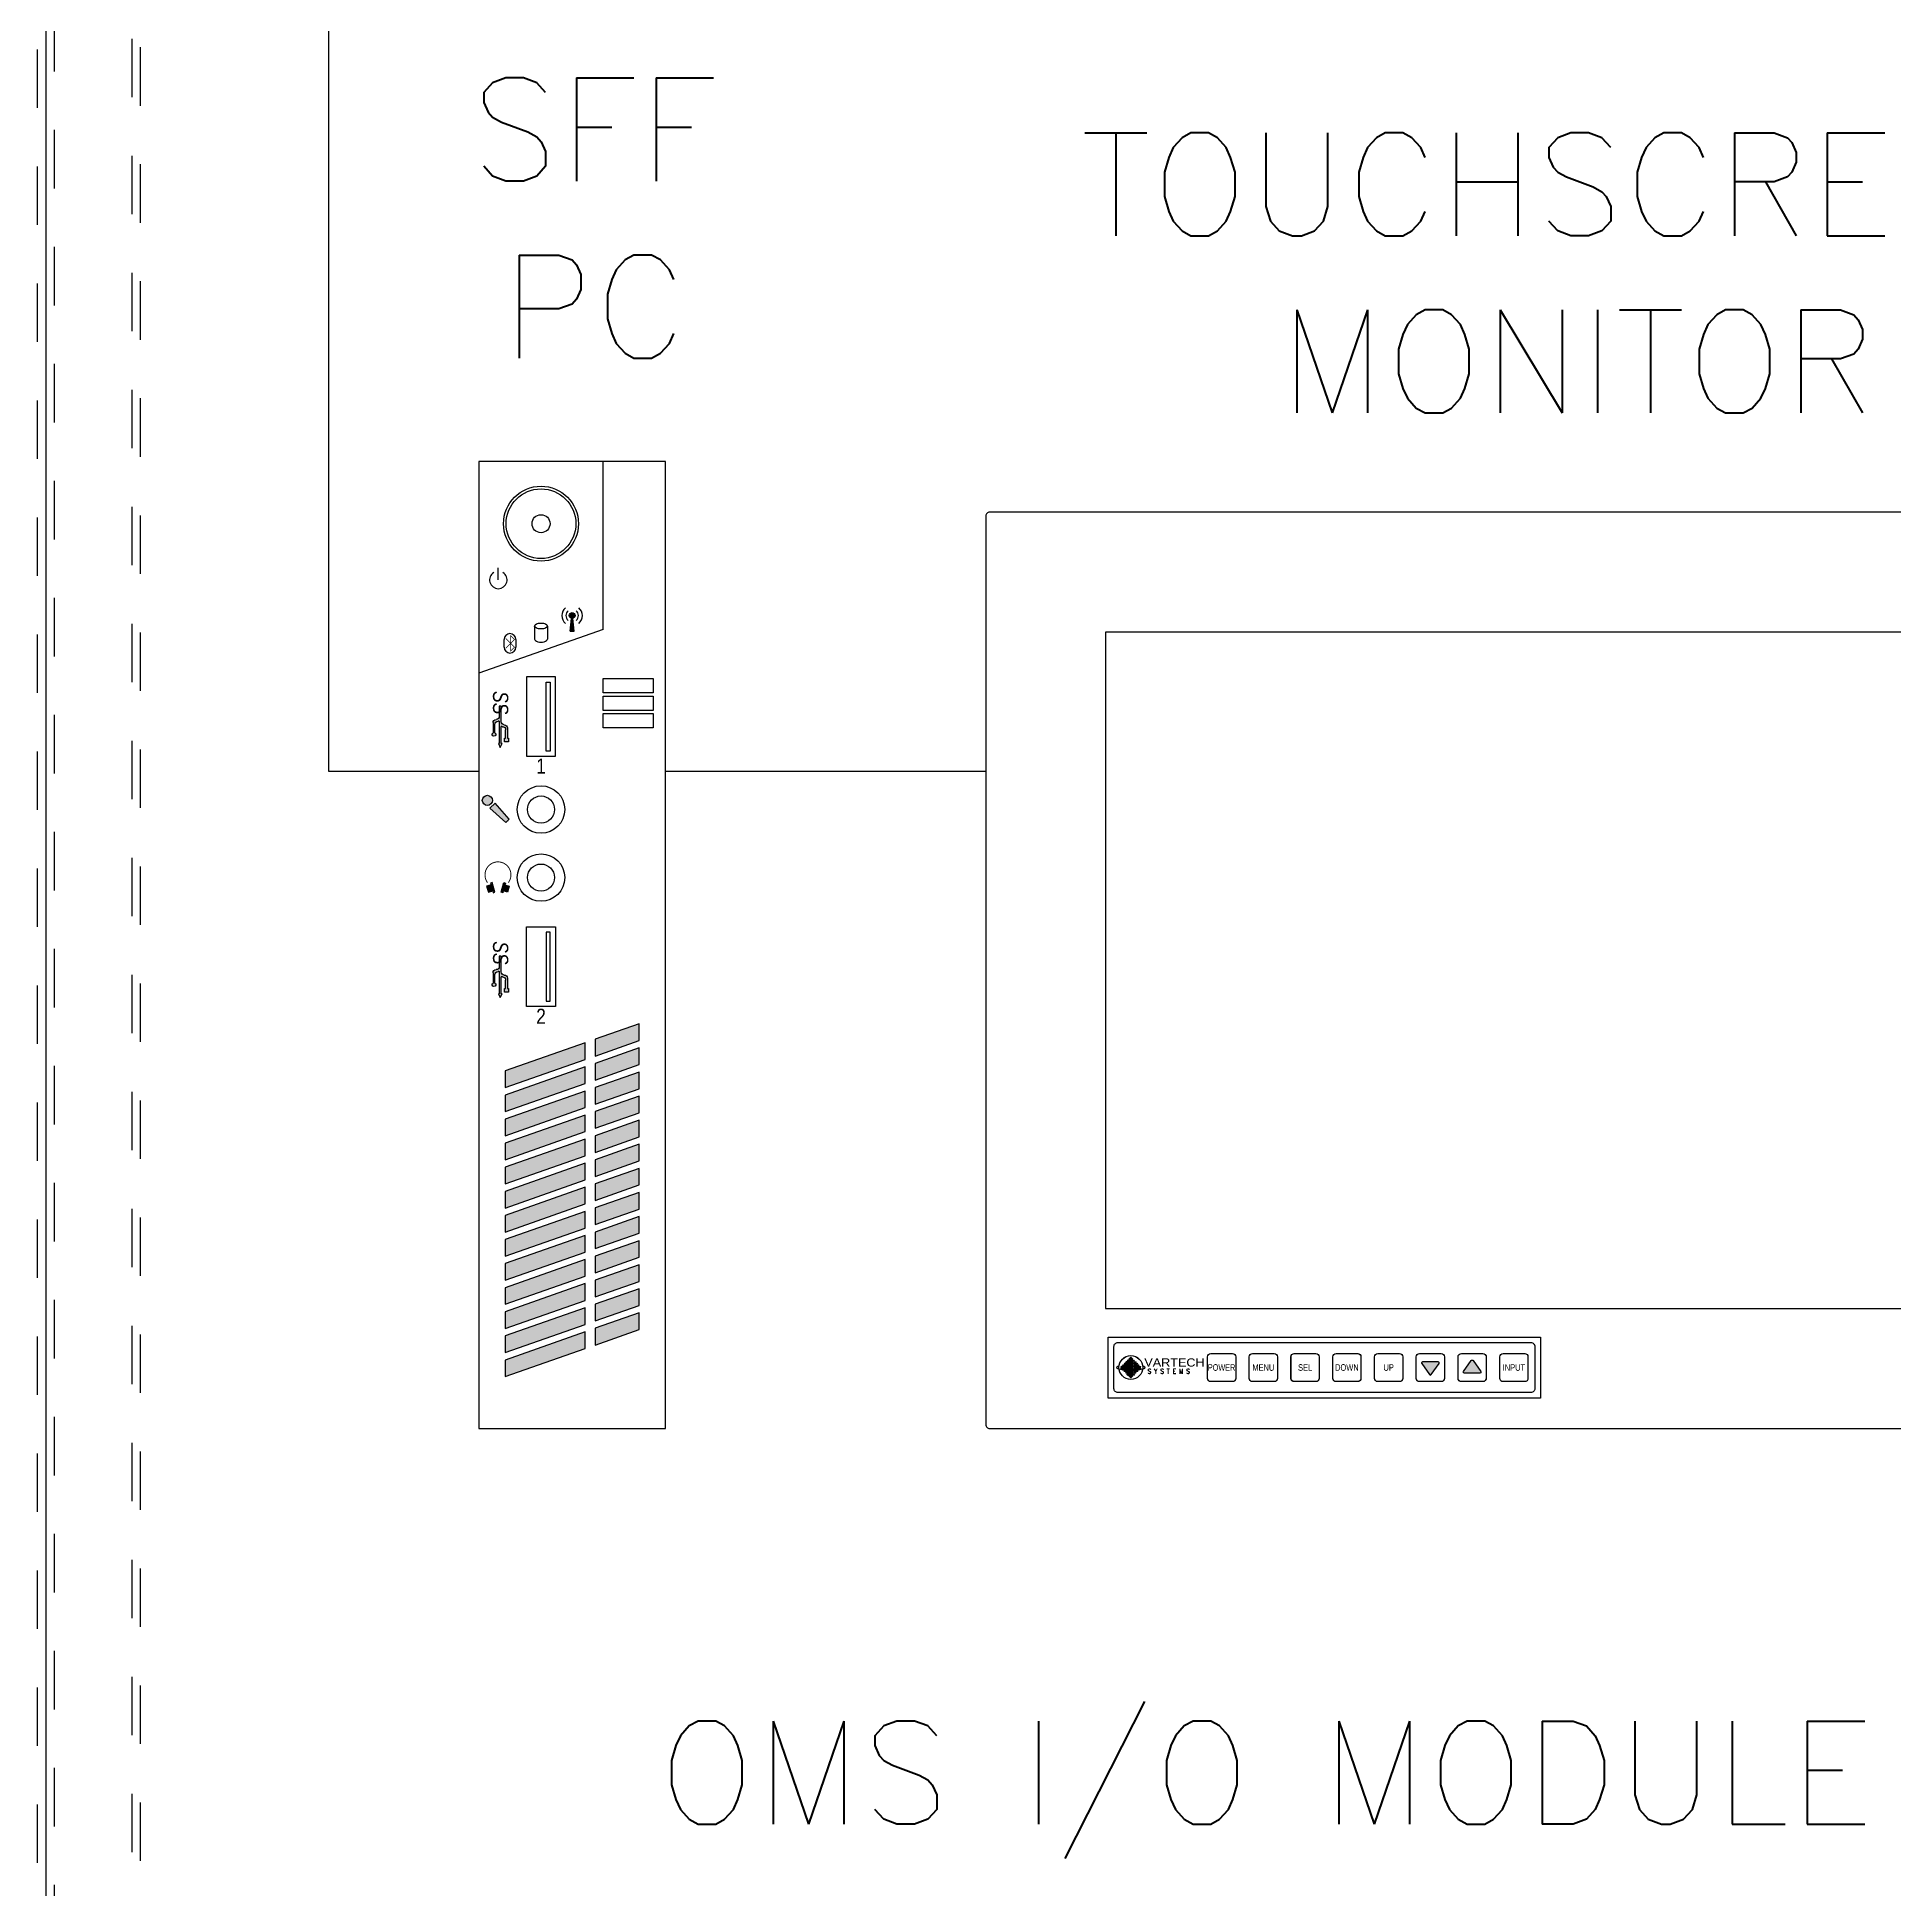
# Model space of a CAD drawing. Extents: x 0 to 34, y 0 to 22.
# Drawn here: x 14.736 to 17.911, y 8.908 to 12.075 of the extents above; entities that cross this region are included whole.
import ezdxf
from ezdxf.enums import TextEntityAlignment as Align

# ---------------------------------------------------------------- set-up
doc = ezdxf.new("R2010")
doc.units = 0
doc.header["$LTSCALE"] = 0.375
doc.header["$MEASUREMENT"] = 0
doc.linetypes.add('HIDDEN', pattern=[0.375, 0.25, -0.125])
doc.layers.get('0').update_dxf_attribs({"color": 4})
doc.layers.add('HIDDEN', color=7, linetype='HIDDEN')
doc.layers.add('TEXT', color=7, linetype='Continuous')
doc.styles.add('BOLD', font='swissck.ttf')
doc.styles.add('ROMANS', font='ROMANS.shx')

# ---------------------------------------------------------------- blocks, each defined once
blk = doc.blocks.new('A$C5112261A')
h = blk.add_hatch(color=4)
h.dxf.hatch_style = 1
h.paths.add_polyline_path([(-1.3, 5.3), (1.3, 5.3), (0, 6.6)])
h.paths.add_polyline_path([(1.3, 4.3), (1.3, 4.8), (-1.8, 4.8), (-2.3, 4.3)])
h.paths.add_polyline_path([(1.7, 4.3), (2.3, 4.3), (1.9, 4.7), (1.7, 4.7)])
h.paths.add_polyline_path([(3.3, 3.3), (2.9, 3.7), (1.7, 3.7), (1.7, 3.3)])
h.paths.add_polyline_path([(1.3, 3.3), (1.3, 3.8), (-2.8, 3.8), (-3.3, 3.3)])
h.paths.add_polyline_path([(1.3, 2.3), (1.3, 2.8), (-3.8, 2.8), (-4.3, 2.3)])
h.paths.add_polyline_path([(1.7, 2.7), (1.7, 2.3), (4.3, 2.3), (3.9, 2.7)])
h.paths.add_polyline_path([(5.3, 1.3), (4.9, 1.7), (1.7, 1.7), (1.7, 1.3)])
h.paths.add_polyline_path([(1.3, 1.3), (1.3, 1.8), (-4.8, 1.8), (-5.3, 1.3)])
h.paths.add_polyline_path([(1.3, 0.4), (1.3, 0.8), (-5.8, 0.8), (-6.3, 0.4)])
h.paths.add_polyline_path([(6.3, 0.4), (5.9, 0.7), (1.7, 0.7), (1.7, 0.4)])
h.paths.add_polyline_path([(1.7, -0.3), (1.7, -0.6), (6, -0.6), (6.4, -0.3)])
h.paths.add_polyline_path([(-6.5, -0.2), (-6, -0.6), (1.3, -0.6), (1.3, -0.2)])
h.paths.add_polyline_path([(1.3, -1.6), (1.3, -1.1), (-5.5, -1.1), (-5, -1.6)])
h.paths.add_polyline_path([(5, -1.6), (5.4, -1.2), (1.7, -1.2), (1.7, -1.6)])
h.paths.add_polyline_path([(1.7, -2.2), (1.7, -2.6), (4, -2.6), (4.4, -2.2)])
h.paths.add_polyline_path([(-4.5, -2.1), (-4, -2.6), (1.3, -2.6), (1.3, -2.1)])
h.paths.add_polyline_path([(1.3, -3.6), (1.3, -3.1), (-3.5, -3.1), (-3, -3.6)])
h.paths.add_polyline_path([(1.7, -3.2), (1.7, -3.6), (3, -3.6), (3.4, -3.2)])
h.paths.add_polyline_path([(2.4, -4.2), (1.7, -4.2), (1.7, -5), (1.7, -5)])
h.paths.add_polyline_path([(-2.5, -4.1), (-1.7, -5), (1.3, -5), (1.3, -4.1)])
h.paths.add_polyline_path([(-1.3, -5.3), (0, -6.6), (1.3, -5.3)])
at = {"color": 4}
for points in [[(1.3, 0.4), (-6.3, 0.4), (-5.8, 0.8), (1.3, 0.8), (1.3, 0.4)], [(1.3, 1.3), (-5.3, 1.3), (-4.8, 1.8), (1.3, 1.8), (1.3, 1.3)], [(1.3, 2.3), (-4.3, 2.3), (-3.8, 2.8), (1.3, 2.8), (1.3, 2.3)], [(1.3, 3.3), (-3.3, 3.3), (-2.8, 3.8), (1.3, 3.8), (1.3, 3.3)], [(1.3, 4.3), (-2.3, 4.3), (-1.8, 4.8), (1.3, 4.8), (1.3, 4.3)], [(1.3, 5.3), (0, 6.6), (-1.3, 5.3), (1.3, 5.3)], [(1.7, 4.3), (1.7, 4.7), (1.9, 4.7), (2.3, 4.3), (1.7, 4.3)], [(1.7, 3.3), (1.7, 3.7), (2.9, 3.7), (3.3, 3.3), (1.7, 3.3)], [(1.7, 2.3), (1.7, 2.7), (3.9, 2.7), (4.3, 2.3), (1.7, 2.3)], [(1.7, 1.3), (1.7, 1.7), (4.9, 1.7), (5.3, 1.3), (1.7, 1.3)], [(1.7, 0.4), (1.7, 0.7), (5.9, 0.7), (6.3, 0.4), (1.7, 0.4)], [(1.3, -0.6), (-6, -0.6), (-6.5, -0.2), (1.3, -0.2), (1.3, -0.6)], [(1.3, -1.6), (-5, -1.6), (-5.5, -1.1), (1.3, -1.1), (1.3, -1.6)], [(1.3, -2.6), (-4, -2.6), (-4.5, -2.1), (1.3, -2.1), (1.3, -2.6)], [(1.3, -3.6), (-3, -3.6), (-3.5, -3.1), (1.3, -3.1), (1.3, -3.6)], [(1.3, -5), (-1.7, -5), (-2.5, -4.1), (1.3, -4.1), (1.3, -5)], [(1.3, -5.3), (0, -6.6), (-1.3, -5.3), (1.3, -5.3)], [(1.7, -0.6), (1.7, -0.3), (6.4, -0.3), (6, -0.6), (1.7, -0.6)], [(1.7, -1.6), (1.7, -1.2), (5.4, -1.2), (5, -1.6), (1.7, -1.6)], [(1.7, -2.6), (1.7, -2.2), (4.4, -2.2), (4, -2.6), (1.7, -2.6)], [(1.7, -3.6), (1.7, -3.2), (3.4, -3.2), (3, -3.6), (1.7, -3.6)], [(1.7, -5), (1.7, -4.2), (2.4, -4.2), (1.7, -5), (1.7, -5)]]:
    blk.add_lwpolyline(points, dxfattribs=at)
blk.add_circle((0, 0), 7.59, dxfattribs=at)
for start_param, end_param in [(5.692672, 7.229955), (8.478008, 10.015292), (7.762139, 7.945824), (7.998905, 8.036965)]:
    blk.add_ellipse((0, 0), major_axis=(-9.08, 0), ratio=0.180196, start_param=start_param, end_param=end_param, dxfattribs=at)
at = {"attachment_point": 4}
for s, width, insert, char_height, style in [('\\pi-1.8138;{\\W1.35;\\C4;VARTECH}', 32.22, (10.4, 3.2), 5.2, 'BOLD'), ('\\pi1.8675;{\\W0.9;\\C4;S Y S T E M S}', 36.778, (8.8, -2.4), 3, 'ROMANS')]:
    blk.add_mtext_dynamic_manual_height_columns(s, width=width, gutter_width=1.5, heights=[0], dxfattribs=dict(at, insert=insert, char_height=char_height, style=style))
blk = doc.blocks.new('A$C50C21224')
h = blk.add_hatch(color=4)
h.dxf.hatch_style = 1
h.paths.add_polyline_path([(-0.227, 0.1139, 0.608554), (-0.2286, 0.1108), (-0.2154, 0.0921, 0.517342), (-0.2122, 0.0921), (-0.199, 0.1108, 0.608554), (-0.2006, 0.1139), (-0.2138, 0.1139)])
h.paths.add_polyline_path([(-0.1424, 0.0944), (-0.1292, 0.0944, 0.608554), (-0.1276, 0.0974), (-0.1409, 0.1161, 0.517342), (-0.144, 0.1161), (-0.1573, 0.0974, 0.608554), (-0.1557, 0.0944)])
at = {"color": 4}
for points in [[(-0.9668, 0), (0.9668, 0, 0.414214), (0.9735, 0.0067), (0.9735, 1.5596, 0.414214), (0.9668, 1.5662), (-0.9668, 1.5662, 0.414214), (-0.9735, 1.5596), (-0.9735, 0.0067, 0.414214)], [(-0.7478, 0.1468), (-0.0421, 0.1468, -0.414214), (-0.0354, 0.1402), (-0.0354, 0.0681, -0.414214), (-0.0421, 0.0614), (-0.7478, 0.0614, -0.414214), (-0.7545, 0.0681), (-0.7545, 0.1402, -0.414214)], [(-0.5891, 0.1282), (-0.5521, 0.1282, -0.414214), (-0.5465, 0.1226), (-0.5465, 0.0856, -0.414214), (-0.5521, 0.0801), (-0.5891, 0.0801, -0.414214), (-0.5947, 0.0856), (-0.5947, 0.1226, -0.414214)], [(-0.5178, 0.1282), (-0.4808, 0.1282, -0.414214), (-0.4752, 0.1226), (-0.4752, 0.0856, -0.414214), (-0.4808, 0.0801), (-0.5178, 0.0801, -0.414214), (-0.5233, 0.0856), (-0.5233, 0.1226, -0.414214)], [(-0.4464, 0.1282), (-0.4094, 0.1282, -0.414214), (-0.4038, 0.1226), (-0.4038, 0.0856, -0.414214), (-0.4094, 0.0801), (-0.4464, 0.0801, -0.414214), (-0.452, 0.0856), (-0.452, 0.1226, -0.414214)], [(-0.375, 0.1282), (-0.338, 0.1282, -0.414214), (-0.3325, 0.1226), (-0.3325, 0.0856, -0.414214), (-0.338, 0.0801), (-0.375, 0.0801, -0.414214), (-0.3806, 0.0856), (-0.3806, 0.1226, -0.414214)], [(-0.3037, 0.1282), (-0.2667, 0.1282, -0.414214), (-0.2611, 0.1226), (-0.2611, 0.0856, -0.414214), (-0.2667, 0.0801), (-0.3037, 0.0801, -0.414214), (-0.3092, 0.0856), (-0.3092, 0.1226, -0.414214)], [(-0.2323, 0.1282), (-0.1953, 0.1282, -0.414214), (-0.1897, 0.1226), (-0.1897, 0.0856, -0.414214), (-0.1953, 0.0801), (-0.2323, 0.0801, -0.414214), (-0.2379, 0.0856), (-0.2379, 0.1226, -0.414214)], [(-0.1609, 0.1282), (-0.1239, 0.1282, -0.414214), (-0.1184, 0.1226), (-0.1184, 0.0856, -0.414214), (-0.1239, 0.0801), (-0.1609, 0.0801, -0.414214), (-0.1665, 0.0856), (-0.1665, 0.1226, -0.414214)], [(-0.0896, 0.1282), (-0.0526, 0.1282, -0.414214), (-0.047, 0.1226), (-0.047, 0.0856, -0.414214), (-0.0526, 0.0801), (-0.0896, 0.0801, -0.414214), (-0.0952, 0.0856), (-0.0952, 0.1226, -0.414214)]]:
    blk.add_lwpolyline(points, format="xyb", close=True, dxfattribs=at)
for points in [[(-0.7692, 0.2051), (0.7692, 0.2051), (0.7692, 1.3611), (-0.7692, 1.3611)], [(-0.7643, 0.1563), (-0.0256, 0.1563), (-0.0256, 0.0519), (-0.7643, 0.0519)]]:
    blk.add_lwpolyline(points, close=True, dxfattribs=at)
for points in [[(-0.2138, 0.1139), (-0.227, 0.1139, 0.608554), (-0.2286, 0.1108), (-0.2154, 0.0921, 0.517342), (-0.2122, 0.0921), (-0.199, 0.1108, 0.608554), (-0.2006, 0.1139), (-0.2138, 0.1139)], [(-0.1424, 0.0944), (-0.1557, 0.0944, -0.608554), (-0.1573, 0.0974), (-0.144, 0.1161, -0.517342), (-0.1409, 0.1161), (-0.1276, 0.0974, -0.608554), (-0.1292, 0.0944), (-0.1424, 0.0944)]]:
    blk.add_lwpolyline(points, format="xyb", dxfattribs=at)
at = {"xscale": 0.002681227141770983, "yscale": 0.002681227141770983, "zscale": 0.002681227141770983}
blk.add_blockref('A$C5112261A', (-0.7257, 0.1041), dxfattribs=at)
at = {"attachment_point": 5, "style": 'BOLD'}
for s, insert, char_height in [('{\\W0.85;\\C4;POWER}', (-0.5706, 0.1041), 0.011142), ('{\\C4;MENU}', (-0.4993, 0.1041), 0.01114), ('{\\C4;SEL}', (-0.4279, 0.1041), 0.01114), ('{\\C4;DOWN}', (-0.3565, 0.1041), 0.01114), ('{\\C4;UP}', (-0.2852, 0.1041), 0.01114), ('{\\C4;INPUT}', (-0.0711, 0.1041), 0.011142)]:
    blk.add_mtext_dynamic_manual_height_columns(s, width=3.633797, gutter_width=1.5, heights=[0], dxfattribs=dict(at, insert=insert, char_height=char_height))
blk = doc.blocks.new('A$C224A5A1E')
for points in [[(-0.06, 2.21), (-0.11, 2.21), (0, 2.43), (0, 2.43), (0.11, 2.21), (0.06, 2.21)], [(-0.06, 0.88), (-0.06, 2.21)], [(0.06, 2.21), (0.06, 1.2)], [(-0.42, 0.97), (-0.42, 1.58)], [(-0.31, 1.58), (-0.31, 1.08)], [(0.42, 1.89), (0.48, 1.89), (0.48, 2.11), (0.26, 2.11), (0.26, 1.89), (0.31, 1.89)], [(0.42, 2.11), (0.31, 2.11)], [(0.31, 1.89), (0.31, 1.4)], [(0.42, 1.29), (0.42, 1.89)], [(0.06, 0.92), (0.06, 0), (-0.06, 0), (-0.06, 0.6)]]:
    blk.add_lwpolyline(points)
for centre, radius, start, end in [((-0.37, 1.67), 0.111, 300, 240), ((0.13, 1.03), 0.185, 90, 113.3576), ((0.24, 0.92), 0.185, 90, 180), ((0.13, 1.4), 0.185, 270, 0), ((0.24, 1.29), 0.185, 270, 0), ((-0.24, 0.97), 0.185, 180, 270), ((-0.13, 1.08), 0.185, 180, 270), ((-0.24, 0.6), 0.185, 0, 90), ((-0.13, 0.71), 0.185, 66.6424, 90)]:
    blk.add_arc(centre, radius, start, end)
blk = doc.blocks.new('A$C61CF3EB1')
h = blk.add_hatch(color=4)
h.dxf.hatch_style = 1
h.paths.add_polyline_path([(-0.015, 0), (0.015, 0), (0.005, 0.093, -0.121747), (-0.005, 0.093)])
h.paths.add_polyline_path([(-0.021, 0.114, 1), (0.021, 0.114, 1)])
at = {"color": 4}
for p, q in [((-0.015, 0), (-0.005, 0.093)), ((-0.015, 0), (0.015, 0)), ((0.015, 0), (0.005, 0.093))]:
    blk.add_line(p, q, dxfattribs=at)
blk.add_circle((0, 0.114), 0.0214, dxfattribs=at)
for radius, start, end in [(0.0749, 130, 230), (0.0455, 130, 230), (0.0455, 310, 50), (0.0749, 310, 50)]:
    blk.add_arc((0, 0.114), radius, start, end, dxfattribs=at)
blk = doc.blocks.new('A$C7EC2129F')
at = {"color": 4}
for points in [[(-0.067, 0.067), (-0.067, 0.154)], [(0.067, 0.154), (0.067, 0.067)]]:
    blk.add_lwpolyline(points, dxfattribs=at)
at = {"color": 4, "const_width": 0.009}
blk.add_lwpolyline([(-0.049, 0.054), (0.051, 0.155), (0.007, 0.198), (0.007, 0.023), (0.051, 0.066), (-0.049, 0.167)], dxfattribs=at)
at = {"color": 4}
for centre, start, end in [((0, 0.154), 0, 180), ((0, 0.067), 180, 0)]:
    blk.add_arc(centre, 0.0671, start, end, dxfattribs=at)
blk = doc.blocks.new('A$C1CED4953')
h = blk.add_hatch(color=4)
h.dxf.hatch_style = 1
h.paths.add_polyline_path([(-0.495, 5.129, -0.414214), (-0.472, 5.106), (-0.472, 5.033), (-0.465, 5.033), (-0.465, 5.005), (-0.493, 5.005), (-0.493, 5.033), (-0.486, 5.033), (-0.486, 5.093, 0.414214), (-0.508, 5.115, -0.102271), (-0.518, 5.117), (-0.518, 4.993), (-0.511, 4.993), (-0.524, 4.965), (-0.538, 4.993), (-0.531, 4.993), (-0.531, 5.157, -0.102271), (-0.54, 5.155, 0.414214), (-0.563, 5.132), (-0.563, 5.071, -3.732051), (-0.577, 5.071), (-0.577, 5.146, -0.414214), (-0.554, 5.169, 0.414214), (-0.531, 5.192), (-0.531, 5.266), (-0.518, 5.266), (-0.518, 5.152, 0.414214)])
h = blk.add_hatch(color=4)
h.dxf.hatch_style = 1
h.paths.add_polyline_path([(-0.562, 4.558), (-0.599, 4.521), (-0.484, 4.417), (-0.458, 4.443)])
h.paths.add_polyline_path([(-0.581, 4.579, 1), (-0.655, 4.579, 1)])
h = blk.add_hatch(color=4)
h.dxf.hatch_style = 1
h.paths.add_polyline_path([(-0.58, 3.967), (-0.623, 3.954), (-0.61, 3.91), (-0.567, 3.922)])
h = blk.add_hatch(color=4)
h.dxf.hatch_style = 1
h.paths.add_polyline_path([(-0.518, 3.909), (-0.506, 3.906), (-0.503, 3.919), (-0.471, 3.91), (-0.458, 3.954), (-0.49, 3.963), (-0.486, 3.976), (-0.498, 3.979)])
h = blk.add_hatch(color=4)
h.dxf.hatch_style = 1
h.paths.add_polyline_path([(-0.495, 3.306, -0.414214), (-0.472, 3.283), (-0.472, 3.209), (-0.465, 3.209), (-0.465, 3.181), (-0.493, 3.181), (-0.493, 3.209), (-0.486, 3.209), (-0.486, 3.269, 0.414214), (-0.508, 3.292, -0.102271), (-0.518, 3.294), (-0.518, 3.169), (-0.511, 3.169), (-0.524, 3.142), (-0.538, 3.169), (-0.531, 3.169), (-0.531, 3.333, -0.102271), (-0.54, 3.332, 0.414214), (-0.563, 3.309), (-0.563, 3.247, -3.732051), (-0.577, 3.247), (-0.577, 3.323, -0.414214), (-0.554, 3.345, 0.414214), (-0.531, 3.368), (-0.531, 3.442), (-0.518, 3.442), (-0.518, 3.328, 0.414214)])
h = blk.add_hatch(color=4)
h.dxf.hatch_style = 1
h.paths.add_polyline_path([(0.488, 2.95), (0.488, 2.828), (0.167, 2.715), (0.167, 2.837)])
h = blk.add_hatch(color=4)
h.dxf.hatch_style = 1
h.paths.add_polyline_path([(0.096, 2.812), (-0.488, 2.606), (-0.488, 2.485), (0.096, 2.69)])
h = blk.add_hatch(color=4)
h.dxf.hatch_style = 1
h.paths.add_polyline_path([(0.488, 2.774), (0.488, 2.653), (0.167, 2.54), (0.167, 2.661)])
h = blk.add_hatch(color=4)
h.dxf.hatch_style = 1
h.paths.add_polyline_path([(0.096, 2.636), (-0.488, 2.431), (-0.488, 2.31), (0.096, 2.515)])
h = blk.add_hatch(color=4)
h.dxf.hatch_style = 1
h.paths.add_polyline_path([(0.488, 2.598), (0.488, 2.477), (0.167, 2.364), (0.167, 2.486)])
h = blk.add_hatch(color=4)
h.dxf.hatch_style = 1
h.paths.add_polyline_path([(0.096, 2.46), (-0.488, 2.255), (-0.488, 2.134), (0.096, 2.339)])
h = blk.add_hatch(color=4)
h.dxf.hatch_style = 1
h.paths.add_polyline_path([(0.488, 2.423), (0.488, 2.302), (0.167, 2.189), (0.167, 2.31)])
h = blk.add_hatch(color=4)
h.dxf.hatch_style = 1
h.paths.add_polyline_path([(0.096, 2.285), (-0.488, 2.08), (-0.488, 1.958), (0.096, 2.164)])
h = blk.add_hatch(color=4)
h.dxf.hatch_style = 1
h.paths.add_polyline_path([(0.488, 2.247), (0.488, 2.126), (0.167, 2.013), (0.167, 2.134)])
h = blk.add_hatch(color=4)
h.dxf.hatch_style = 1
h.paths.add_polyline_path([(0.096, 2.109), (-0.488, 1.904), (-0.488, 1.783), (0.096, 1.988)])
h = blk.add_hatch(color=4)
h.dxf.hatch_style = 1
h.paths.add_polyline_path([(0.488, 2.072), (0.488, 1.95), (0.167, 1.837), (0.167, 1.959)])
h = blk.add_hatch(color=4)
h.dxf.hatch_style = 1
h.paths.add_polyline_path([(0.096, 1.934), (-0.488, 1.728), (-0.488, 1.607), (0.096, 1.812)])
h = blk.add_hatch(color=4)
h.dxf.hatch_style = 1
h.paths.add_polyline_path([(0.488, 1.896), (0.488, 1.775), (0.167, 1.662), (0.167, 1.783)])
h = blk.add_hatch(color=4)
h.dxf.hatch_style = 1
h.paths.add_polyline_path([(0.096, 1.758), (-0.488, 1.553), (-0.488, 1.432), (0.096, 1.637)])
h = blk.add_hatch(color=4)
h.dxf.hatch_style = 1
h.paths.add_polyline_path([(0.488, 1.72), (0.488, 1.599), (0.167, 1.486), (0.167, 1.608)])
h = blk.add_hatch(color=4)
h.dxf.hatch_style = 1
h.paths.add_polyline_path([(0.096, 1.582), (-0.488, 1.377), (-0.488, 1.256), (0.096, 1.461)])
h = blk.add_hatch(color=4)
h.dxf.hatch_style = 1
h.paths.add_polyline_path([(0.488, 1.545), (0.488, 1.424), (0.167, 1.311), (0.167, 1.432)])
h = blk.add_hatch(color=4)
h.dxf.hatch_style = 1
h.paths.add_polyline_path([(0.096, 1.407), (-0.488, 1.202), (-0.488, 1.08), (0.096, 1.286)])
h = blk.add_hatch(color=4)
h.dxf.hatch_style = 1
h.paths.add_polyline_path([(0.488, 1.369), (0.488, 1.248), (0.167, 1.135), (0.167, 1.256)])
h = blk.add_hatch(color=4)
h.dxf.hatch_style = 1
h.paths.add_polyline_path([(0.096, 1.231), (-0.488, 1.026), (-0.488, 0.905), (0.096, 1.11)])
h = blk.add_hatch(color=4)
h.dxf.hatch_style = 1
h.paths.add_polyline_path([(0.488, 1.194), (0.488, 1.072), (0.167, 0.959), (0.167, 1.081)])
h = blk.add_hatch(color=4)
h.dxf.hatch_style = 1
h.paths.add_polyline_path([(0.096, 1.056), (-0.488, 0.85), (-0.488, 0.729), (0.096, 0.934)])
h = blk.add_hatch(color=4)
h.dxf.hatch_style = 1
h.paths.add_polyline_path([(0.488, 1.018), (0.488, 0.897), (0.167, 0.784), (0.167, 0.905)])
h = blk.add_hatch(color=4)
h.dxf.hatch_style = 1
h.paths.add_polyline_path([(0.096, 0.88), (-0.488, 0.675), (-0.488, 0.554), (0.096, 0.759)])
h = blk.add_hatch(color=4)
h.dxf.hatch_style = 1
h.paths.add_polyline_path([(0.488, 0.842), (0.488, 0.721), (0.167, 0.608), (0.167, 0.73)])
h = blk.add_hatch(color=4)
h.dxf.hatch_style = 1
h.paths.add_polyline_path([(0.096, 0.704), (-0.488, 0.499), (-0.488, 0.378), (0.096, 0.583)])
at = {"color": 4}
for p, q in [((0.227, 5.824), (0.227, 7.05)), ((-0.538, 6.186), (-0.538, 6.275)), ((0.227, 5.824), (-0.68, 5.506)), ((-0.274, 5.85), (-0.274, 5.754)), ((-0.18, 5.85), (-0.18, 5.754))]:
    blk.add_line(p, q, dxfattribs=at)
for points in [[(-0.68, 0), (0.68, 0), (0.68, 7.05), (-0.68, 7.05)], [(-0.121, 5.479), (-0.332, 5.479), (-0.332, 4.9), (-0.121, 4.9)], [(-0.19, 5.441), (-0.159, 5.441), (-0.159, 4.938), (-0.19, 4.938)], [(0.227, 5.467), (0.591, 5.467), (0.591, 5.362), (0.227, 5.362)], [(0.227, 5.339), (0.591, 5.339), (0.591, 5.235), (0.227, 5.235)], [(0.227, 5.212), (0.591, 5.212), (0.591, 5.108), (0.227, 5.108)], [(-0.484, 4.417), (-0.458, 4.443), (-0.562, 4.558), (-0.599, 4.521)], [(-0.121, 3.076), (-0.332, 3.076), (-0.332, 3.656), (-0.121, 3.656)], [(-0.19, 3.114), (-0.159, 3.114), (-0.159, 3.617), (-0.19, 3.617)]]:
    blk.add_lwpolyline(points, close=True, dxfattribs=at)
at = {"color": 4, "const_width": 0.00274}
blk.add_lwpolyline([(-0.471, 4.43), (-0.466, 4.424)], dxfattribs=at)
at = {"color": 4, "const_width": 0.00685}
for points in [[(-0.635, 4.036, -1), (-0.446, 4.036, -1.326732)], [(-0.635, 4.036, 0.160668), (-0.617, 3.979, 0.160668)], [(-0.465, 3.979, 0.160668), (-0.446, 4.036)]]:
    blk.add_lwpolyline(points, format="xyb", dxfattribs=at)
at = {"color": 4}
for points in [[(-0.563, 3.909), (-0.583, 3.979), (-0.595, 3.976), (-0.591, 3.963), (-0.623, 3.954), (-0.61, 3.91), (-0.578, 3.919), (-0.575, 3.906), (-0.563, 3.909)], [(-0.518, 3.909), (-0.498, 3.979), (-0.486, 3.976), (-0.49, 3.963), (-0.458, 3.954), (-0.471, 3.91), (-0.503, 3.919), (-0.506, 3.906), (-0.518, 3.909)], [(0.167, 2.715), (0.488, 2.828), (0.488, 2.95), (0.167, 2.837), (0.167, 2.715)], [(-0.488, 2.485), (0.096, 2.69), (0.096, 2.812), (-0.488, 2.606), (-0.488, 2.485)], [(0.167, 2.54), (0.488, 2.653), (0.488, 2.774), (0.167, 2.661), (0.167, 2.54)], [(-0.488, 2.31), (0.096, 2.515), (0.096, 2.636), (-0.488, 2.431), (-0.488, 2.31)], [(0.167, 2.364), (0.488, 2.477), (0.488, 2.598), (0.167, 2.486), (0.167, 2.364)], [(-0.488, 2.134), (0.096, 2.339), (0.096, 2.46), (-0.488, 2.255), (-0.488, 2.134)], [(0.167, 2.189), (0.488, 2.302), (0.488, 2.423), (0.167, 2.31), (0.167, 2.189)], [(-0.488, 1.958), (0.096, 2.164), (0.096, 2.285), (-0.488, 2.08), (-0.488, 1.958)], [(0.167, 2.013), (0.488, 2.126), (0.488, 2.247), (0.167, 2.134), (0.167, 2.013)], [(-0.488, 1.783), (0.096, 1.988), (0.096, 2.109), (-0.488, 1.904), (-0.488, 1.783)], [(0.167, 1.837), (0.488, 1.95), (0.488, 2.072), (0.167, 1.959), (0.167, 1.837)], [(-0.488, 1.607), (0.096, 1.812), (0.096, 1.934), (-0.488, 1.728), (-0.488, 1.607)], [(0.167, 1.662), (0.488, 1.775), (0.488, 1.896), (0.167, 1.783), (0.167, 1.662)], [(-0.488, 1.432), (0.096, 1.637), (0.096, 1.758), (-0.488, 1.553), (-0.488, 1.432)], [(0.167, 1.486), (0.488, 1.599), (0.488, 1.72), (0.167, 1.608), (0.167, 1.486)], [(-0.488, 1.256), (0.096, 1.461), (0.096, 1.582), (-0.488, 1.377), (-0.488, 1.256)], [(0.167, 1.311), (0.488, 1.424), (0.488, 1.545), (0.167, 1.432), (0.167, 1.311)], [(-0.488, 1.08), (0.096, 1.286), (0.096, 1.407), (-0.488, 1.202), (-0.488, 1.08)], [(0.167, 1.135), (0.488, 1.248), (0.488, 1.369), (0.167, 1.256), (0.167, 1.135)], [(-0.488, 0.905), (0.096, 1.11), (0.096, 1.231), (-0.488, 1.026), (-0.488, 0.905)], [(0.167, 0.959), (0.488, 1.072), (0.488, 1.194), (0.167, 1.081), (0.167, 0.959)], [(-0.488, 0.729), (0.096, 0.934), (0.096, 1.056), (-0.488, 0.85), (-0.488, 0.729)], [(0.167, 0.784), (0.488, 0.897), (0.488, 1.018), (0.167, 0.905), (0.167, 0.784)], [(-0.488, 0.554), (0.096, 0.759), (0.096, 0.88), (-0.488, 0.675), (-0.488, 0.554)], [(0.167, 0.608), (0.488, 0.721), (0.488, 0.842), (0.167, 0.73), (0.167, 0.608)], [(-0.488, 0.378), (0.096, 0.583), (0.096, 0.704), (-0.488, 0.499), (-0.488, 0.378)]]:
    blk.add_lwpolyline(points, dxfattribs=at)
for centre, radius in [((-0.227, 6.596), 0.273), ((-0.227, 6.596), 0.254), ((-0.227, 6.596), 0.0656), ((-0.618, 4.579), 0.0368), ((-0.227, 4.512), 0.173), ((-0.227, 4.512), 0.0988), ((-0.227, 4.016), 0.173), ((-0.227, 4.016), 0.0988)]:
    blk.add_circle(centre, radius, dxfattribs=at)
blk.add_arc((-0.538, 6.186), 0.0638, 121.988, 58.012, dxfattribs=at)
blk.add_ellipse((-0.227, 5.85), major_axis=(-0.0468, 0), ratio=0.45946, dxfattribs=at)
blk.add_ellipse((-0.227, 5.754), major_axis=(-0.0468, 0), ratio=0.45946, start_param=0, end_param=3.141593, dxfattribs=at)
blk.add_blockref('A$C61CF3EB1', (0, 5.812), dxfattribs=at)
at = {"color": 4, "xscale": 0.6400000000000001, "yscale": 0.6400000000000001, "zscale": 0.6400000000000001}
blk.add_blockref('A$C7EC2129F', (-0.453, 5.653), dxfattribs=at)
at = {"color": 4, "extrusion": (0, 0, -1), "xscale": 0.1236541989522784, "yscale": 0.1236541989522784, "zscale": -0.1236541989522784, "rotation": 180}
for p in [(0.524, 5.266), (0.524, 3.442)]:
    blk.add_blockref('A$C224A5A1E', p, dxfattribs=at)
at = {"color": 4, "char_height": 0.11129, "attachment_point": 4, "rotation": 270, "style": 'BOLD'}
for insert in [(-0.522, 5.376), (-0.522, 3.552)]:
    blk.add_mtext_dynamic_manual_height_columns('{\\fSwis721 BlkCn BT|b0|i1|c0|p34;SS}', width=0.23247, gutter_width=1.5, heights=[0], dxfattribs=dict(at, insert=insert))
at = {"color": 4, "char_height": 0.11, "attachment_point": 2, "style": 'BOLD'}
for s, insert in [('1', (-0.227, 4.884)), ('2', (-0.227, 3.06))]:
    blk.add_mtext_dynamic_manual_height_columns(s, width=1.06819, gutter_width=1.5, heights=[0], dxfattribs=dict(at, insert=insert))

msp = doc.modelspace()

# ---------------------------------------------------------------- hatches: boundary and pattern name
h = msp.add_hatch(color=4)
h.dxf.hatch_style = 1
h.paths.add_polyline_path([(17.132, 9.8073, 0.608554), (17.1304, 9.8104), (17.1172, 9.8104), (17.104, 9.8104, 0.608554), (17.1024, 9.8073), (17.1156, 9.7886, 0.517342), (17.1188, 9.7886)])
h.paths.add_polyline_path([(17.1902, 9.8127, 0.517342), (17.187, 9.8127), (17.1738, 9.794, 0.608554), (17.1754, 9.7909), (17.1886, 9.7909), (17.2018, 9.7909, 0.608554), (17.2034, 9.794)])

# ---------------------------------------------------------------- linework, layer by layer
at = {"lineweight": -3, "ltscale": 0.75}
msp.add_line((14.7511, 15.9308), (14.7511, 6.5035), dxfattribs=at)
at = {"color": 4}
for points in [[(16.7419, 9.8247), (16.7789, 9.8247, -0.414214), (16.7845, 9.8191), (16.7845, 9.7822, -0.414214), (16.7789, 9.7766), (16.7419, 9.7766, -0.414214), (16.7363, 9.7822), (16.7363, 9.8191, -0.414214)], [(16.8133, 9.8247), (16.8503, 9.8247, -0.414214), (16.8558, 9.8191), (16.8558, 9.7822, -0.414214), (16.8503, 9.7766), (16.8133, 9.7766, -0.414214), (16.8077, 9.7822), (16.8077, 9.8191, -0.414214)], [(16.8846, 9.8247), (16.9216, 9.8247, -0.414214), (16.9272, 9.8191), (16.9272, 9.7822, -0.414214), (16.9216, 9.7766), (16.8846, 9.7766, -0.414214), (16.8791, 9.7822), (16.8791, 9.8191, -0.414214)], [(16.956, 9.8247), (16.993, 9.8247, -0.414214), (16.9986, 9.8191), (16.9986, 9.7822, -0.414214), (16.993, 9.7766), (16.956, 9.7766, -0.414214), (16.9504, 9.7822), (16.9504, 9.8191, -0.414214)], [(17.0274, 9.8247), (17.0644, 9.8247, -0.414214), (17.0699, 9.8191), (17.0699, 9.7822, -0.414214), (17.0644, 9.7766), (17.0274, 9.7766, -0.414214), (17.0218, 9.7822), (17.0218, 9.8191, -0.414214)], [(17.0987, 9.8247), (17.1357, 9.8247, -0.414214), (17.1413, 9.8191), (17.1413, 9.7822, -0.414214), (17.1357, 9.7766), (17.0987, 9.7766, -0.414214), (17.0931, 9.7822), (17.0931, 9.8191, -0.414214)], [(17.1701, 9.8247), (17.2071, 9.8247, -0.414214), (17.2127, 9.8191), (17.2127, 9.7822, -0.414214), (17.2071, 9.7766), (17.1701, 9.7766, -0.414214), (17.1645, 9.7822), (17.1645, 9.8191, -0.414214)]]:
    msp.add_lwpolyline(points, format="xyb", close=True, dxfattribs=at)
for points in [[(17.1172, 9.8104), (17.104, 9.8104, 0.608554), (17.1024, 9.8073), (17.1156, 9.7886, 0.517342), (17.1188, 9.7886), (17.132, 9.8073, 0.608554), (17.1304, 9.8104), (17.1172, 9.8104)], [(17.1886, 9.7909), (17.1754, 9.7909, -0.608554), (17.1738, 9.794), (17.187, 9.8127, -0.517342), (17.1902, 9.8127), (17.2034, 9.794, -0.608554), (17.2018, 9.7909), (17.1886, 9.7909)]]:
    msp.add_lwpolyline(points, format="xyb", dxfattribs=at)
at = {"layer": 'HIDDEN', "lineweight": -3, "ltscale": 0.75}
for p, q in [((14.7364, 16.2539), (14.7364, 5.7105)), ((14.7657, 15.9162), (14.7657, 6.5182)), ((14.8979, 15.8721), (14.8979, 6.5622)), ((14.9126, 15.8574), (14.9126, 6.5769))]:
    msp.add_line(p, q, dxfattribs=at)
at = {"layer": 'TEXT', "lineweight": -3}
msp.add_line((15.235, 10.8196), (15.235, 13.6482), dxfattribs=at)
at = {"layer": 'TEXT'}
for p, q in [((15.4912, 10.8196), (15.235, 10.8196)), ((16.3575, 10.8196), (15.8101, 10.8196))]:
    msp.add_line(p, q, dxfattribs=at)

# ---------------------------------------------------------------- block references
for name, p, xscale, yscale, zscale in [('A$C1CED4953', (15.6506, 9.6965), 0.2344810475917161, 0.2344810475917161, 0.2344810475917161), ('A$C5112261A', (16.6054, 9.8007), 0.002681227141770983, 0.002681227141770983, 0.002681227141770983)]:
    msp.add_blockref(name, p, dxfattribs=dict(xscale=xscale, yscale=yscale, zscale=zscale))
msp.add_blockref('A$C50C21224', (17.331, 9.6965))

# ---------------------------------------------------------------- texts
at = {"attachment_point": 5, "style": 'BOLD'}
for s, insert, char_height in [('{\\W0.85;\\C4;POWER}', (16.7604, 9.8007), 0.011142), ('{\\C4;MENU}', (16.8318, 9.8007), 0.01114), ('{\\C4;SEL}', (16.9031, 9.8007), 0.01114), ('{\\C4;DOWN}', (16.9745, 9.8007), 0.01114), ('{\\C4;UP}', (17.0459, 9.8007), 0.01114)]:
    msp.add_mtext_dynamic_manual_height_columns(s, width=3.633797, gutter_width=1.5, heights=[0], dxfattribs=dict(at, insert=insert, char_height=char_height))
at = {"layer": 'TEXT', "style": 'ROMANS'}
for s, height, p in [('SFF', 0.17621, (15.6883, 11.8289, 0.3283)), ('TOUCHSCREEN', 0.176212, (17.3687, 11.7351, 0.3283)), ('PC', 0.17621, (15.6883, 11.5262, 0.3283)), ('MONITOR', 0.17621, (17.3687, 11.4324, 0.3283)), ('OMS I/O MODULE', 0.176212, (16.8362, 9.0201, 0.3283))]:
    msp.add_text(s, height=height, dxfattribs=at).set_placement(p, align=Align.CENTER)

doc.saveas('drawing.dxf')
